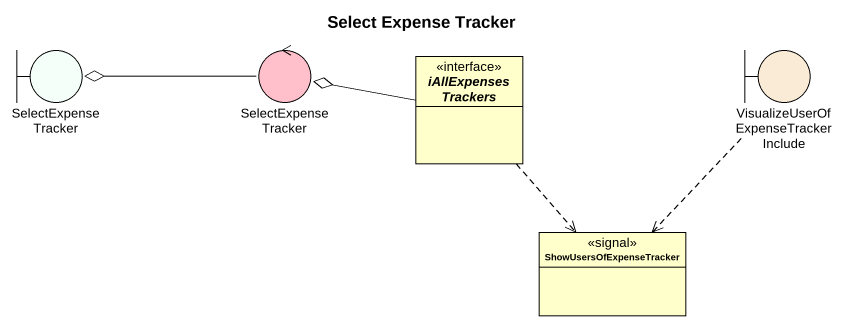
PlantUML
@startuml
title Select Expense Tracker
allowmixing
hide circle
hide empty members
boundary SelectExpenseTracker #F5FFFA
control "SelectExpenseTracker" as SelectExpenseTracker_2 #FFC0CB
interface iAllExpensesTrackers
boundary "VisualizeUserOfExpenseTrackerInclude" as VisualizeUserOfExpenseTracke #FAEBD7
class ShowUsersOfExpenseTracker <<signal>>
SelectExpenseTracker_2 -left-o SelectExpenseTracker
iAllExpensesTrackers -left-o SelectExpenseTracker_2
iAllExpensesTrackers ..> ShowUsersOfExpenseTracker
VisualizeUserOfExpenseTracke ..> ShowUsersOfExpenseTracker
@enduml
